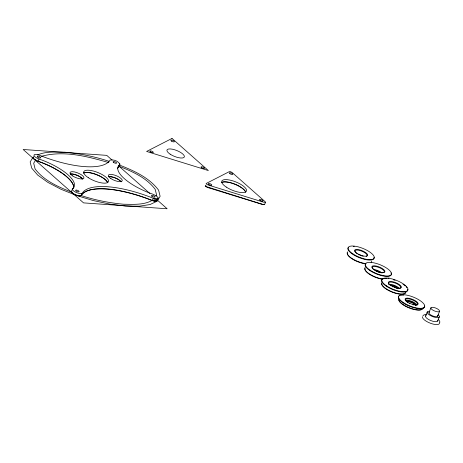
<?xml version="1.0" encoding="UTF-8"?>
<svg xmlns="http://www.w3.org/2000/svg" width="463" height="463" viewBox="0 0 463 463"><rect width="100%" height="100%" fill="white"/><g stroke="black" fill="none" stroke-linecap="round" stroke-linejoin="round"><path stroke-width="0.69" d="M439.786 322.584L439.769 321.316L438.154 319.1M72.575 188.667L71.69 190.872A5.417 1.835 21.9 0 0 74.896 194.454A5.417 1.835 21.9 0 0 81.303 195.479A68.061 23.052 21.9 0 1 152.385 200.473L154.908 201.081L156.737 200.994L157.223 200.687L158.265 198.031L156.726 196.121L153.12 194.304A37.335 12.646 21.9 0 1 119.639 164.706L119.905 164.301C118.412 161.002 113.499 159.272 110.061 160.076A68.061 23.052 21.9 0 1 38.979 155.076A5.417 1.835 21.9 0 0 33.984 155.302A5.417 1.835 21.9 0 0 39.037 159.012A37.335 12.646 21.9 0 1 72.575 188.667A5.417 1.835 21.9 0 0 75.776 192.255A5.417 1.835 21.9 0 0 82.188 193.279A68.061 23.052 21.9 0 1 153.27 198.274L156.83 198.928L157.623 198.789L158.265 198.031M73.374 188.655A37.335 12.646 21.9 0 0 38.151 161.211L39.037 159.012M81.303 195.479L82.183 193.279M119.165 165.413L119.83 163.763M117.382 168.48A37.335 12.646 21.9 0 1 118.754 166.906L119.668 164.683M118.788 166.883L119.905 164.301M152.385 200.473L153.27 198.274M153.693 200.861L154.578 198.656M154.908 201.081L155.794 198.882M155.944 201.127L156.83 198.928M156.737 200.994L157.623 198.789M157.223 200.687L158.109 198.488M265.536 202.273L263.812 202.25L208.09 184.986L206.099 183.857L206.319 183.417L229.237 171.68L230.632 171.692L232.252 172.612L265.05 201.613L265.536 202.273L264.541 204.652L262.787 204.577L207.094 187.324L205.219 186.057L205.983 185.333M425.607 316.044L427.245 311.969M428.97 312.681L430.931 307.791M437.599 316.229L439.561 311.344A4.665 1.58 21.9 0 0 433.692 307.444A4.665 1.58 21.9 0 0 432.488 309.909A4.665 1.58 21.9 0 0 439.561 311.344M437.685 321.015L439.323 316.941M422.904 315.882L424.01 314.828L426.869 314.452M33.128 157.055L30.159 161.946L31.681 168.092L37.706 175.083L47.811 182.358L61.133 189.332L76.638 195.525L93.26 200.554L109.934 204.137L125.606 206.052L139.265 206.197L150.024 204.548L157.154 201.185L160.123 196.295L158.601 190.148C149.045 177.422 133.859 170.749 119.454 165.036M35.784 159.799L33.689 163.242L35.095 168.914C44.251 181.074 58.934 187.15 72.685 192.585M155.892 196.15L156.587 194.998L155.186 189.326C146.337 177.56 132.239 171.472 118.922 166.188M71.852 191.225L71.62 191.595A5.134 1.736 21.9 0 0 75.446 194.888A5.134 1.736 21.9 0 0 80.956 195.6A68.304 23.138 21.9 0 1 152.275 200.618A5.134 1.736 21.9 0 0 157.015 200.386M118.435 167.01L118.661 166.645M205.578 185.981L205.381 186.375M37.665 154.92C46.051 151.141 55.716 152.234 64.675 152.188C79.729 153.589 94.637 156.517 108.99 161.309M41.41 156.326C63.564 150.191 87.276 156.355 108.817 162.617M152.57 200.172C143.837 205.288 133.263 204.305 123.546 204.235C109.013 202.887 94.631 200.045 80.776 195.415M205.439 186.34L262.926 204.449L264.199 204.704L264.176 204.38M112.144 160.134L106.75 155.365L23.15 149.491L83.548 202.887L167.149 208.767L157.443 200.184M118.615 165.858L149.89 193.511M157.189 199.657L157.379 200.23M118.945 165.962L119.02 166.501M38.151 161.211A5.417 1.835 21.9 0 1 33.741 156.76M33.411 157.426A5.134 1.736 21.9 0 0 36.895 160.898L38.076 161.367A37.601 12.738 21.9 0 1 73.779 187.642M108.678 176.733A7.749 2.628 21.9 0 1 121.086 181.837M70.347 174.036A7.749 2.628 21.9 0 1 82.755 179.146M83.537 173.052A13.583 4.601 21.9 0 1 96.617 174.754A13.583 4.601 21.9 0 1 107.636 182.561M83.872 172.936A13.3 4.503 21.9 0 1 97.218 174.817A13.3 4.503 21.9 0 1 107.63 182.717M70.654 173.926A7.466 2.529 21.9 0 1 82.611 178.851M108.979 176.623A7.466 2.529 21.9 0 1 120.936 181.548M209.774 187.822A2.147 0.729 21.9 0 1 209.259 187.689M208.738 187.498A2.147 0.729 21.9 0 1 208.234 187.266M260.976 203.685A2.147 0.729 21.9 0 1 260.466 203.552M221.54 182.474A13.583 4.601 21.9 0 1 234.619 184.176A13.583 4.601 21.9 0 1 245.639 191.977M221.875 182.353A13.3 4.503 21.9 0 1 235.221 184.233A13.3 4.503 21.9 0 1 245.633 192.133M390.986 272.863A14 4.74 21.9 0 1 377.854 274.507A14 4.74 21.9 0 1 365.672 263.736M375.771 270.924A4.948 1.678 21.9 0 1 379.272 272.366M374.804 270.288A4.948 1.678 21.9 0 1 380.372 272.58M376.899 271.422A5.18 1.754 21.9 0 1 378.149 271.937M374.37 270.062A6.534 2.211 21.9 0 1 374.035 266.393A6.534 2.211 21.9 0 1 383.19 269.929A6.534 2.211 21.9 0 1 381.136 272.672M379.643 272.371A6.534 2.211 21.9 0 1 378.856 272.146M377.258 271.573A6.534 2.211 21.9 0 1 376.477 271.231M373.421 269.466A6.534 2.211 21.9 0 1 381.963 272.985M382.363 279.212A12.599 4.271 21.9 0 1 369.92 274.571A12.599 4.271 21.9 0 1 365.11 268.447M389.001 277.812A13.068 4.427 21.9 0 1 388.087 278.674M382.733 279.027A13.068 4.427 21.9 0 1 369.196 273.801A13.068 4.427 21.9 0 1 365.197 267.388M374.046 257.283A14 4.74 21.9 0 1 359.768 257.85A14 4.74 21.9 0 1 348.442 247.398M353.327 246.455A14 4.74 21.9 0 1 354.282 246.542M356.556 253.307A6.534 2.211 21.9 0 1 356.429 250.072A6.534 2.211 21.9 0 1 364.653 252.619A6.534 2.211 21.9 0 1 366.21 256.299M363.183 256.213A6.534 2.211 21.9 0 1 362.413 256.033M361.626 255.808A6.534 2.211 21.9 0 1 360.827 255.541M359.247 254.893A6.534 2.211 21.9 0 1 358.501 254.523M358.032 254.32A6.534 2.211 21.9 0 1 361.95 255.831M366.111 263.829A12.599 4.271 21.9 0 1 353.009 259.436A12.599 4.271 21.9 0 1 347.551 252.925M371.54 261.086A13.068 4.427 21.9 0 1 371.089 262.764M365.174 263.505A13.068 4.427 21.9 0 1 351.637 258.279A13.068 4.427 21.9 0 1 347.644 251.866M407.753 289.294A14 4.74 21.9 0 1 391.785 289.167A14 4.74 21.9 0 1 383.549 278.697M384.545 278.5A14 4.74 21.9 0 1 387.033 278.466M393.376 279.745A14 4.74 21.9 0 1 395.089 280.323M402.989 284.218A14 4.74 21.9 0 1 405.339 286.001M406.248 286.881A14 4.74 21.9 0 1 406.965 287.731M390.465 285.486A4.948 1.678 21.9 0 1 397.404 288.165M390.216 285.11A4.948 1.678 21.9 0 1 397.885 288.067M391.264 285.648A5.18 1.754 21.9 0 1 397.497 288.38M389.753 284.901A6.534 2.211 21.9 0 1 391.131 282.083A6.534 2.211 21.9 0 1 399.673 285.602A6.534 2.211 21.9 0 1 398.296 288.42M396.889 288.223A6.534 2.211 21.9 0 1 396.125 288.044M395.333 287.824A6.534 2.211 21.9 0 1 394.534 287.552M392.96 286.904A6.534 2.211 21.9 0 1 392.207 286.533M390.847 285.735A6.534 2.211 21.9 0 1 390.263 285.318M388.602 284.432A6.534 2.211 21.9 0 1 394.389 285.341A6.534 2.211 21.9 0 1 399.528 288.652M405.212 292.9A12.599 4.271 21.9 0 1 392.456 292.251A12.599 4.271 21.9 0 1 381.772 283.854M405.958 292.107A13.068 4.427 21.9 0 1 392.578 292.003A13.068 4.427 21.9 0 1 381.651 282.725M424.525 305.974A14 4.74 21.9 0 1 410.247 306.541A14 4.74 21.9 0 1 398.921 296.089M399.517 295.678A14 4.74 21.9 0 1 400.321 295.377M401.311 295.18A14 4.74 21.9 0 1 403.8 295.145M415.346 305.418A4.948 1.678 21.9 0 0 411.642 301.847A4.948 1.678 21.9 0 0 406.277 301.685A4.948 1.678 21.9 0 1 410.878 302.021A4.948 1.678 21.9 0 1 415.253 304.926M406.902 301.471A5.18 1.754 21.9 0 1 415.195 304.885M407.619 302.414A6.534 2.211 21.9 0 1 407.093 298.751A6.534 2.211 21.9 0 1 416.11 302.003A6.534 2.211 21.9 0 1 415.062 305.1M413.656 304.903A6.534 2.211 21.9 0 1 412.892 304.723M409.726 303.583A6.534 2.211 21.9 0 1 408.974 303.213M405.322 300.441A6.534 2.211 21.9 0 1 411.879 301.367A6.534 2.211 21.9 0 1 416.995 305.244M421.967 309.226A12.599 4.271 21.9 0 1 409.552 308.121A12.599 4.271 21.9 0 1 398.921 300.331M423.055 307.97A13.068 4.427 21.9 0 1 409.674 307.866A13.068 4.427 21.9 0 1 398.747 298.589M439.468 322.786A9.098 3.085 21.9 0 1 430.746 323.365A9.098 3.085 21.9 0 1 422.574 316.698M437.732 320.413A6.534 2.211 21.9 0 1 430.671 320.523A6.534 2.211 21.9 0 1 426.064 315.61M437.367 315.28A4.665 1.58 21.9 0 1 433.16 316.096A4.665 1.58 21.9 0 1 429.294 312.369M438.241 314.805A6.534 2.211 21.9 0 1 436.864 317.624A6.534 2.211 21.9 0 1 428.321 314.105A6.534 2.211 21.9 0 1 429.699 311.286M172.004 138.431L146.609 151.436L208.35 170.563L172.004 138.431M150.463 151.922A1.869 0.631 21.9 0 0 153.294 152.495A1.869 0.631 21.9 0 0 150.944 150.932A1.869 0.631 21.9 0 0 150.463 151.922M170.135 154.167A9.335 3.16 21.9 0 0 184.286 157.026A9.335 3.16 21.9 0 0 172.543 149.236A9.335 3.16 21.9 0 0 170.135 154.167M171.524 141.134A1.869 0.631 21.9 0 0 174.354 141.707A1.869 0.631 21.9 0 0 172.004 140.15A1.869 0.631 21.9 0 0 171.524 141.134M201.665 167.785A1.869 0.631 21.9 0 0 204.496 168.358A1.869 0.631 21.9 0 0 202.146 166.802A1.869 0.631 21.9 0 0 201.665 167.785M37.833 157.119A1.869 0.631 21.9 0 0 40.75 157.819A1.869 0.631 21.9 0 0 38.574 156.245A1.869 0.631 21.9 0 0 37.833 157.119M76.071 190.941A1.869 0.631 21.9 0 0 79.046 191.757A1.869 0.631 21.9 0 0 77.066 190.183A1.869 0.631 21.9 0 0 76.071 190.941M151.974 196.347A1.869 0.631 21.9 0 0 154.891 197.047A1.869 0.631 21.9 0 0 152.715 195.473A1.869 0.631 21.9 0 0 151.974 196.347M113.528 162.368A1.869 0.631 21.9 0 0 116.502 163.19A1.869 0.631 21.9 0 0 114.523 161.61A1.869 0.631 21.9 0 0 113.528 162.368M88.259 177.659A13.3 4.503 21.9 0 0 108.417 181.739A13.3 4.503 21.9 0 0 91.691 170.633A13.3 4.503 21.9 0 0 88.259 177.659M72.546 175.882A7.466 2.529 21.9 0 0 83.861 178.168A7.466 2.529 21.9 0 0 74.468 171.935A7.466 2.529 21.9 0 0 72.546 175.882M110.871 178.573A7.466 2.529 21.9 0 0 122.191 180.865A7.466 2.529 21.9 0 0 112.798 174.632A7.466 2.529 21.9 0 0 110.871 178.573M208.935 184.54A1.869 0.631 21.9 0 0 211.765 185.113A1.869 0.631 21.9 0 0 209.415 183.551A1.869 0.631 21.9 0 0 208.935 184.54M229.995 173.752A1.869 0.631 21.9 0 0 232.825 174.325A1.869 0.631 21.9 0 0 230.476 172.768A1.869 0.631 21.9 0 0 229.995 173.752M260.137 200.404A1.869 0.631 21.9 0 0 262.967 200.977A1.869 0.631 21.9 0 0 260.623 199.414A1.869 0.631 21.9 0 0 260.137 200.404M226.262 187.075A13.3 4.503 21.9 0 0 246.426 191.155A13.3 4.503 21.9 0 0 229.694 180.049A13.3 4.503 21.9 0 0 226.262 187.075M370.116 270.207A14 4.74 21.9 0 0 391.339 274.501A14 4.74 21.9 0 0 373.728 262.805A14 4.74 21.9 0 0 370.116 270.207M374.254 269.686A7.003 2.373 21.9 0 0 384.869 271.833A7.003 2.373 21.9 0 0 376.06 265.988A7.003 2.373 21.9 0 0 374.254 269.686M352.887 253.869A14 4.74 21.9 0 0 374.11 258.163A14 4.74 21.9 0 0 356.504 246.472A14 4.74 21.9 0 0 352.887 253.869M357.025 253.354A7.003 2.373 21.9 0 0 367.639 255.495A7.003 2.373 21.9 0 0 358.837 249.65A7.003 2.373 21.9 0 0 357.025 253.354M386.599 285.879A14 4.74 21.9 0 0 407.816 290.174A14 4.74 21.9 0 0 390.211 278.483A14 4.74 21.9 0 0 386.599 285.879M390.737 285.364A7.003 2.373 21.9 0 0 401.346 287.511A7.003 2.373 21.9 0 0 392.543 281.666A7.003 2.373 21.9 0 0 390.737 285.364M403.366 302.559A14 4.74 21.9 0 0 424.588 306.853A14 4.74 21.9 0 0 406.977 295.162A14 4.74 21.9 0 0 403.366 302.559M407.504 302.044A7.003 2.373 21.9 0 0 418.118 304.185A7.003 2.373 21.9 0 0 409.309 298.34A7.003 2.373 21.9 0 0 407.504 302.044"/></g></svg>
